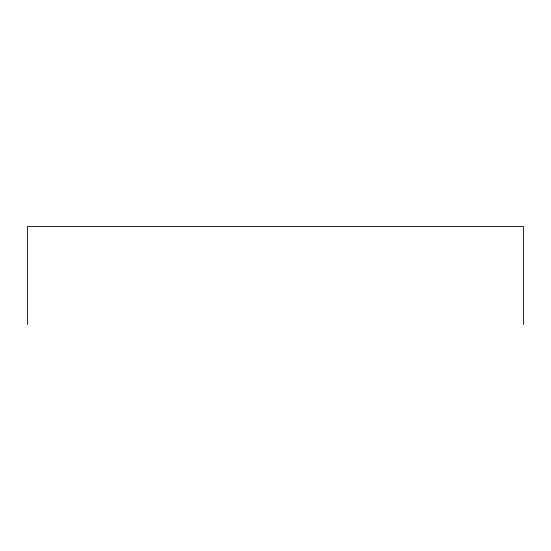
<?xml version="1.0" encoding="UTF-8"?>
<svg xmlns="http://www.w3.org/2000/svg" width="551" height="551" viewBox="0 0 551 551"><rect width="100%" height="100%" fill="white"/><g stroke="black" fill="none" stroke-linecap="round" stroke-linejoin="round"><path stroke-width="0.83" d="M523.45 324.553L523.45 226.447L27.55 226.447L27.55 324.553"/></g></svg>
